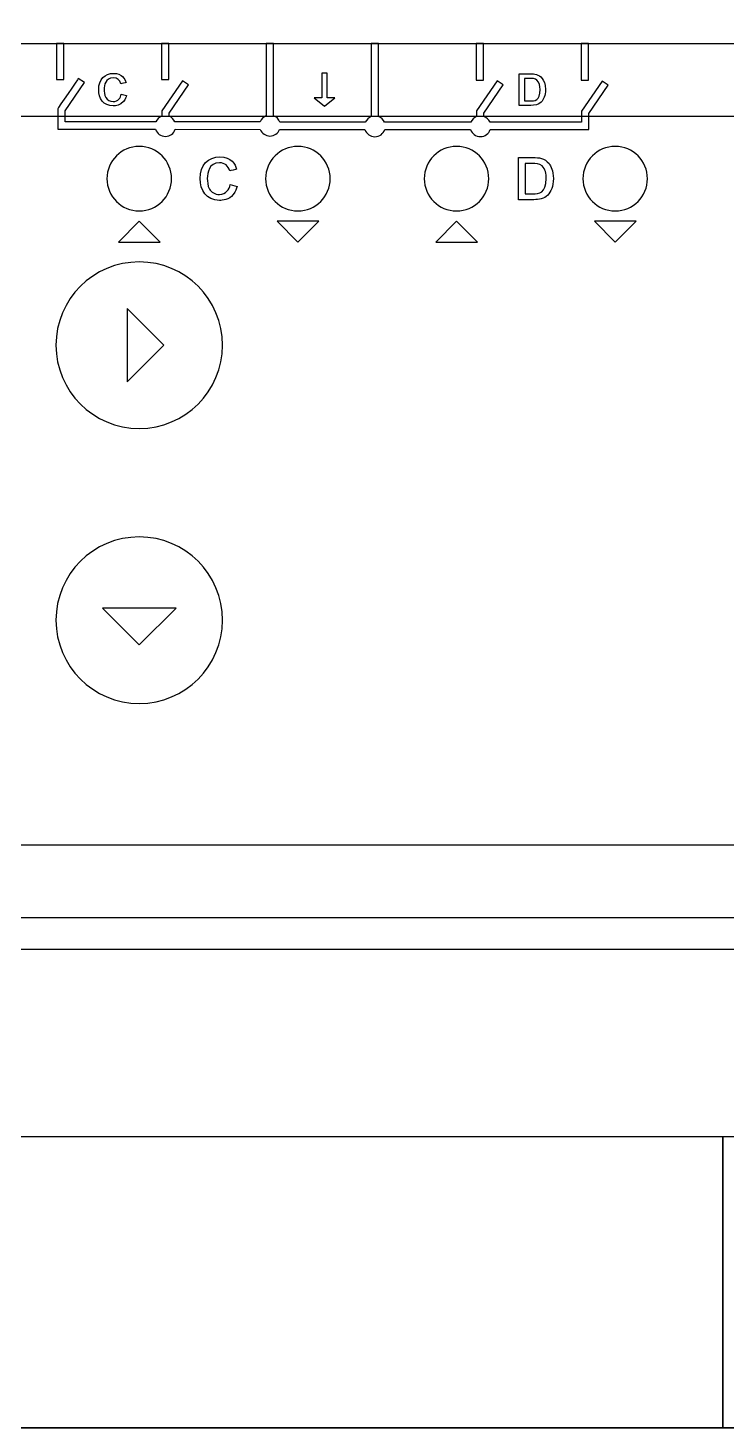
# Model space of a CAD drawing. Header units: millimetres. Extents: x 2151 to 5908, y -441 to 3322.
# Drawn here: x 3384.6 to 3418.2, y 1735.4 to 1802.7 of the extents above; entities that cross this region are included whole.
import ezdxf
from ezdxf.enums import TextEntityAlignment as Align

# ---------------------------------------------------------------- set-up
doc = ezdxf.new("R2010")
doc.units = ezdxf.units.MM
doc.layers.add('2DE_OBJ_Eti-Apparatus', color=7, linetype='Continuous', lineweight=25)
doc.layers.add('Beschriftung', color=7, linetype='Continuous')
doc.layers.add('Gehäuse', color=7, linetype='Continuous')
doc.styles.add('CP_ATTR', font='ARIAL.TTF')

# ---------------------------------------------------------------- blocks, each defined once
blk = doc.blocks.new('2de_eti_9_4352_5ex0yz5')
at = {"linetype": 'Continuous'}
for p, q in [((716, 35), (0, 35)), ((716, 0), (0, 0))]:
    blk.add_line(p, q, dxfattribs=at)
at = {"linetype": 'ByBlock', "style": 'CP_ATTR', "flags": 9}
for tag, p in [('CURRENT', (0, 5)), ('LINK', (0, 5)), ('CHARACTER', (0, 5)), ('POWER', (0, 5)), ('ORDER-NO', (0, 5)), ('PRODUCT-TYPE', (0, 5)), ('ARTICLE', (0, 5)), ('GROUP', (0, 5)), ('NUMBER', (0, 5)), ('NAME', (0, 5)), ('EL-STATUS', (0, 4.999)), ('FUNCTION', (0, 4.999)), ('ARTICLE-2', (0, 4.999)), ('ARTICLE-1', (0, 4.999)), ('VOLTAGE', (0, 4.999)), ('PRODUCER', (0, 4.999)), ('WEIGHT', (0.001, 5)), ('IP', (0.001, 5)), ('OTHER', (0.001, 5))]:
    blk.add_attdef(tag, text='', height=0.00005, dxfattribs=at).set_placement(p, align=Align.MIDDLE_LEFT)
blk = doc.blocks.new('*U108')
at = {"layer": 'Gehäuse'}
for p, q in [((0, 23), (144, 23)), ((0, 14), (144, 14))]:
    blk.add_line(p, q, dxfattribs=at)
for points in [[(0, 0), (144, 0), (144, 91), (0, 91)], [(2.5, 66.5), (141.5, 66.5), (141.5, 24.5), (2.5, 24.5)], [(0, 14), (72, 14), (72, 0), (0, 0)], [(144, 0), (72, 0), (72, 14), (144, 14)]]:
    blk.add_lwpolyline(points, close=True, dxfattribs=at)
blk = doc.blocks.new('JAL-0810M.02')
at = {"layer": 'Beschriftung'}
for points, knots in [([(39.9872, 66.5), (39.9872, 66.5), (40.34, 66.5), (40.34, 66.5), (40.34, 66.5), (40.34, 66.5), (40.34, 64.7712), (40.34, 64.7712), (40.34, 64.7712), (40.34, 64.7712), (39.9872, 64.7712), (39.9872, 64.7712), (39.9872, 64.7712), (39.9872, 64.7712), (39.9872, 66.5), (39.9872, 66.5)], [0, 0, 0, 0, 0.2, 0.2, 0.2, 0.2, 0.4, 0.4, 0.4, 0.4, 0.6, 0.6, 0.6, 0.6, 1, 1, 1, 1]), ([(50.0672, 66.5), (50.0672, 66.5), (50.4198, 66.5), (50.4198, 66.5), (50.4198, 66.5), (50.4193, 65.3487), (50.4182, 64.1241), (50.4202, 63.0301), (50.4202, 63.0301), (50.5595, 62.978), (50.6693, 62.8656), (50.7179, 62.7247), (50.7179, 62.7247), (50.7179, 62.7247), (54.8244, 62.7247), (54.8244, 62.7247), (54.8244, 62.7247), (54.878, 62.8484), (54.9802, 62.9462), (55.1069, 62.9939), (55.1069, 62.9939), (55.1069, 62.9939), (55.1069, 66.5), (55.1069, 66.5), (55.1069, 66.5), (55.1069, 66.5), (55.4597, 66.5), (55.4597, 66.5), (55.4597, 66.5), (55.4597, 66.5), (55.4597, 62.9938), (55.4597, 62.9938), (55.4597, 62.9938), (55.5864, 62.946), (55.6885, 62.8483), (55.7421, 62.7247), (55.7421, 62.7247), (55.7421, 62.7247), (59.8914, 62.7247), (59.8914, 62.7247), (59.8914, 62.7247), (59.9435, 62.8484), (60.0438, 62.9469), (60.1689, 62.9962), (60.1689, 62.9962), (60.1689, 62.9962), (60.1689, 63.2672), (60.1689, 63.2672), (60.1689, 63.2672), (60.1689, 63.2672), (61.1566, 64.7146), (61.1566, 64.7146), (61.1566, 64.7146), (61.1566, 64.7146), (61.4474, 64.5162), (61.4474, 64.5162), (61.4474, 64.5162), (61.4474, 64.5162), (60.5217, 63.1597), (60.5217, 63.1597), (60.5217, 63.1597), (60.5217, 63.1597), (60.5217, 63.0016), (60.5217, 63.0016), (60.5217, 63.0016), (60.6536, 62.9542), (60.7597, 62.8531), (60.8137, 62.7247), (60.8137, 62.7247), (60.8137, 62.7247), (65.2084, 62.7247), (65.2084, 62.7247), (65.2084, 62.7247), (65.2084, 62.7247), (65.2084, 63.2509), (65.2084, 63.2509), (65.2084, 63.2509), (65.2084, 63.2509), (66.1962, 64.6983), (66.1962, 64.6983), (66.1962, 64.6983), (66.1962, 64.6983), (66.487, 64.4999), (66.487, 64.4999), (66.487, 64.4999), (66.487, 64.4999), (65.5612, 63.1434), (65.5612, 63.1434), (65.5612, 63.1434), (65.5612, 63.1434), (65.5612, 62.3674), (65.5612, 62.3674), (65.5612, 62.3674), (65.5612, 62.3674), (65.2084, 62.3674), (65.2084, 62.3674), (65.2084, 62.3674), (65.2084, 62.3674), (65.2084, 62.3719), (65.2084, 62.3719), (65.2084, 62.3719), (65.2084, 62.3719), (60.8266, 62.3719), (60.8266, 62.3719), (60.8266, 62.3719), (60.76, 62.1738), (60.5729, 62.0311), (60.3524, 62.0311), (60.3524, 62.0311), (60.1321, 62.0311), (59.9451, 62.1738), (59.8785, 62.3719), (59.8785, 62.3719), (59.8785, 62.3719), (55.759, 62.3719), (55.759, 62.3719), (55.759, 62.3719), (55.6941, 62.171), (55.5055, 62.0258), (55.283, 62.0258), (55.283, 62.0258), (55.0609, 62.0258), (54.8724, 62.171), (54.8075, 62.3719), (54.8075, 62.3719), (54.8075, 62.3719), (50.7099, 62.3775), (50.7099, 62.3775), (50.7099, 62.3775), (50.6365, 62.1925), (50.4559, 62.0617), (50.2448, 62.0617), (50.2448, 62.0617), (50.0335, 62.0617), (49.8526, 62.1931), (49.7795, 62.3788), (49.7795, 62.3788), (49.7795, 62.3788), (45.6957, 62.3844), (45.6957, 62.3844), (45.6957, 62.3844), (45.6293, 62.1861), (45.442, 62.0433), (45.2213, 62.0433), (45.2213, 62.0433), (45.0009, 62.0433), (44.8138, 62.1861), (44.7474, 62.3844), (44.7474, 62.3844), (44.7474, 62.3844), (40.1409, 62.3844), (40.1409, 62.3844), (40.1409, 62.3844), (40.1409, 62.3844), (40.1409, 62.3849), (40.1409, 62.3849), (40.1409, 62.3849), (40.1409, 62.3849), (40.0506, 62.3849), (40.0506, 62.3849), (40.0506, 62.3849), (40.0506, 62.3849), (40.0506, 63.3721), (40.0506, 63.3721), (40.0506, 63.3721), (40.0506, 63.3721), (41.0383, 64.8259), (41.0383, 64.8259), (41.0383, 64.8259), (41.0383, 64.8259), (41.3291, 64.6289), (41.3291, 64.6289), (41.3291, 64.6289), (41.3291, 64.6289), (40.4034, 63.2664), (40.4034, 63.2664), (40.4034, 63.2664), (40.4034, 63.2664), (40.4034, 62.7372), (40.4034, 62.7372), (40.4034, 62.7372), (40.4034, 62.7372), (44.7606, 62.7372), (44.7606, 62.7372), (44.7606, 62.7372), (44.8141, 62.8643), (44.9186, 62.9646), (45.0485, 63.0125), (45.0485, 63.0125), (45.0485, 63.0125), (45.0485, 63.2683), (45.0485, 63.2683), (45.0485, 63.2683), (45.0485, 63.2683), (46.0363, 64.7157), (46.0363, 64.7157), (46.0363, 64.7157), (46.0363, 64.7157), (46.3271, 64.5173), (46.3271, 64.5173), (46.3271, 64.5173), (46.3271, 64.5173), (45.4013, 63.1608), (45.4013, 63.1608), (45.4013, 63.1608), (45.4013, 63.1608), (45.4013, 63.0098), (45.4013, 63.0098), (45.4013, 63.0098), (45.5281, 62.9609), (45.63, 62.862), (45.6825, 62.7372), (45.6825, 62.7372), (45.6825, 62.7372), (49.7766, 62.7372), (49.7766, 62.7372), (49.7766, 62.7372), (49.8272, 62.872), (49.9343, 62.9792), (50.0689, 63.0298), (50.0689, 63.0298), (50.0667, 64.1233), (50.067, 65.3488), (50.0672, 66.5)], [0, 0, 0, 0, 0.0175439, 0.0175439, 0.0175439, 0.0175439, 0.0350877, 0.0350877, 0.0350877, 0.0350877, 0.0526316, 0.0526316, 0.0526316, 0.0526316, 0.0701754, 0.0701754, 0.0701754, 0.0701754, 0.0877193, 0.0877193, 0.0877193, 0.0877193, 0.1052632, 0.1052632, 0.1052632, 0.1052632, 0.122807, 0.122807, 0.122807, 0.122807, 0.1403509, 0.1403509, 0.1403509, 0.1403509, 0.1578947, 0.1578947, 0.1578947, 0.1578947, 0.1754386, 0.1754386, 0.1754386, 0.1754386, 0.1929825, 0.1929825, 0.1929825, 0.1929825, 0.2105263, 0.2105263, 0.2105263, 0.2105263, 0.2280702, 0.2280702, 0.2280702, 0.2280702, 0.245614, 0.245614, 0.245614, 0.245614, 0.2631579, 0.2631579, 0.2631579, 0.2631579, 0.2807018, 0.2807018, 0.2807018, 0.2807018, 0.2982456, 0.2982456, 0.2982456, 0.2982456, 0.3157895, 0.3157895, 0.3157895, 0.3157895, 0.3333333, 0.3333333, 0.3333333, 0.3333333, 0.3508772, 0.3508772, 0.3508772, 0.3508772, 0.3684211, 0.3684211, 0.3684211, 0.3684211, 0.3859649, 0.3859649, 0.3859649, 0.3859649, 0.4035088, 0.4035088, 0.4035088, 0.4035088, 0.4210526, 0.4210526, 0.4210526, 0.4210526, 0.4385965, 0.4385965, 0.4385965, 0.4385965, 0.4561404, 0.4561404, 0.4561404, 0.4561404, 0.4736842, 0.4736842, 0.4736842, 0.4736842, 0.4912281, 0.4912281, 0.4912281, 0.4912281, 0.5087719, 0.5087719, 0.5087719, 0.5087719, 0.5263158, 0.5263158, 0.5263158, 0.5263158, 0.5438596, 0.5438596, 0.5438596, 0.5438597, 0.5614035, 0.5614035, 0.5614035, 0.5614035, 0.5789474, 0.5789474, 0.5789474, 0.5789474, 0.5964912, 0.5964912, 0.5964912, 0.5964912, 0.6140351, 0.6140351, 0.6140351, 0.6140351, 0.6315789, 0.6315789, 0.6315789, 0.631579, 0.6491228, 0.6491228, 0.6491228, 0.6491228, 0.6666667, 0.6666667, 0.6666667, 0.6666667, 0.6842105, 0.6842105, 0.6842105, 0.6842105, 0.7017544, 0.7017544, 0.7017544, 0.7017544, 0.7192982, 0.7192982, 0.7192982, 0.7192983, 0.7368421, 0.7368421, 0.7368421, 0.7368421, 0.754386, 0.754386, 0.754386, 0.754386, 0.7719298, 0.7719298, 0.7719298, 0.7719298, 0.7894737, 0.7894737, 0.7894737, 0.7894737, 0.8070175, 0.8070175, 0.8070175, 0.8070176, 0.8245614, 0.8245614, 0.8245614, 0.8245614, 0.8421053, 0.8421053, 0.8421053, 0.8421053, 0.8596491, 0.8596491, 0.8596491, 0.8596491, 0.877193, 0.877193, 0.877193, 0.877193, 0.8947368, 0.8947368, 0.8947368, 0.8947369, 0.9122807, 0.9122807, 0.9122807, 0.9122807, 0.9298246, 0.9298246, 0.9298246, 0.9298246, 0.9473684, 0.9473684, 0.9473684, 0.9473684, 0.9649123, 0.9649123, 0.9649123, 0.9649123, 1, 1, 1, 1]), ([(45.0272, 66.5), (45.0272, 66.5), (45.38, 66.5), (45.38, 66.5), (45.38, 66.5), (45.38, 66.5), (45.38, 64.7715), (45.38, 64.7715), (45.38, 64.7715), (45.38, 64.7715), (45.0272, 64.7715), (45.0272, 64.7715), (45.0272, 64.7715), (45.0272, 64.7715), (45.0272, 66.5), (45.0272, 66.5)], [0, 0, 0, 0, 0.2, 0.2, 0.2, 0.2, 0.4, 0.4, 0.4, 0.4, 0.6, 0.6, 0.6, 0.6, 1, 1, 1, 1]), ([(60.1472, 66.5), (60.1472, 66.5), (60.5, 66.5), (60.5, 66.5), (60.5, 66.5), (60.5, 66.5), (60.5, 64.7495), (60.5, 64.7495), (60.5, 64.7495), (60.5, 64.7495), (60.1472, 64.7495), (60.1472, 64.7495), (60.1472, 64.7495), (60.1472, 64.7495), (60.1472, 66.5), (60.1472, 66.5)], [0, 0, 0, 0, 0.2, 0.2, 0.2, 0.2, 0.4, 0.4, 0.4, 0.4, 0.6, 0.6, 0.6, 0.6, 1, 1, 1, 1]), ([(65.1867, 66.5), (65.1867, 66.5), (65.5395, 66.5), (65.5395, 66.5), (65.5395, 66.5), (65.5395, 66.5), (65.5395, 64.7492), (65.5395, 64.7492), (65.5395, 64.7492), (65.5395, 64.7492), (65.1867, 64.7492), (65.1867, 64.7492), (65.1867, 64.7492), (65.1867, 64.7492), (65.1867, 66.5), (65.1867, 66.5)], [0, 0, 0, 0, 0.2, 0.2, 0.2, 0.2, 0.4, 0.4, 0.4, 0.4, 0.6, 0.6, 0.6, 0.6, 1, 1, 1, 1]), ([(43.3334, 64.6283), (43.2826, 64.7977), (43.145, 65.0707), (42.7301, 65.0707), (42.7301, 65.0707), (42.311, 65.0707), (42.0189, 64.7807), (42.0189, 64.2896), (42.0189, 64.2896), (42.0189, 63.8705), (42.2306, 63.504), (42.7195, 63.504), (42.7195, 63.504), (42.8233, 63.504), (43.0582, 63.5273), (43.2085, 63.7118), (43.2085, 63.7118), (43.2995, 63.8219), (43.3334, 63.9446), (43.3482, 64.0018), (43.3482, 64.0018), (43.3482, 64.0018), (43.1027, 64.0737), (43.1027, 64.0737), (43.1027, 64.0737), (43.0646, 63.9023), (42.9608, 63.7181), (42.7111, 63.7181), (42.7111, 63.7181), (42.5481, 63.7181), (42.4232, 63.7986), (42.3555, 63.9129), (42.3555, 63.9129), (42.2877, 64.0314), (42.2772, 64.2071), (42.2772, 64.2939), (42.2772, 64.2939), (42.2772, 64.4992), (42.3343, 64.8569), (42.7195, 64.8569), (42.7195, 64.8569), (42.9185, 64.8569), (43.0328, 64.7469), (43.0857, 64.5691), (43.0857, 64.5691), (43.0857, 64.5691), (43.3334, 64.6283), (43.3334, 64.6283)], [0, 0, 0, 0, 0.0769231, 0.0769231, 0.0769231, 0.0769231, 0.1538462, 0.1538462, 0.1538462, 0.1538462, 0.2307692, 0.2307692, 0.2307692, 0.2307692, 0.3076923, 0.3076923, 0.3076923, 0.3076923, 0.3846154, 0.3846154, 0.3846154, 0.3846154, 0.4615385, 0.4615385, 0.4615385, 0.4615385, 0.5384615, 0.5384615, 0.5384615, 0.5384615, 0.6153846, 0.6153846, 0.6153846, 0.6153846, 0.6923077, 0.6923077, 0.6923077, 0.6923077, 0.7692308, 0.7692308, 0.7692308, 0.7692308, 0.8461538, 0.8461538, 0.8461538, 0.8461539, 1, 1, 1, 1]), ([(52.9934, 65.0816), (52.9934, 65.0816), (52.9934, 63.8976), (52.9934, 63.8976), (52.9934, 63.8976), (52.9934, 63.8976), (53.3645, 63.8976), (53.3645, 63.8976), (53.3645, 63.8976), (53.3645, 63.8976), (52.8634, 63.4918), (52.8634, 63.4918), (52.8634, 63.4918), (52.8634, 63.4918), (52.3646, 63.8976), (52.3646, 63.8976), (52.3646, 63.8976), (52.3646, 63.8976), (52.7335, 63.8976), (52.7335, 63.8976), (52.7335, 63.8976), (52.7335, 63.8976), (52.7335, 65.0816), (52.7335, 65.0816), (52.7335, 65.0816), (52.7335, 65.0816), (52.9934, 65.0816), (52.9934, 65.0816)], [0, 0, 0, 0, 0.125, 0.125, 0.125, 0.125, 0.25, 0.25, 0.25, 0.25, 0.375, 0.375, 0.375, 0.375, 0.5, 0.5, 0.5, 0.5, 0.625, 0.625, 0.625, 0.625, 0.75, 0.75, 0.75, 0.75, 1, 1, 1, 1]), ([(62.2128, 63.5298), (62.2128, 63.5298), (62.7737, 63.5298), (62.7737, 63.5298), (62.7737, 63.5298), (62.9451, 63.5298), (63.142, 63.5615), (63.269, 63.6906), (63.269, 63.6906), (63.3897, 63.8134), (63.4743, 64.0039), (63.4743, 64.2875), (63.4743, 64.2875), (63.4743, 64.5839), (63.3897, 64.732), (63.3177, 64.8273), (63.3177, 64.8273), (63.1547, 65.0411), (62.9388, 65.0453), (62.7525, 65.0453), (62.7525, 65.0453), (62.7525, 65.0453), (62.2128, 65.0453), (62.2128, 65.0453), (62.2128, 65.0453), (62.2128, 65.0453), (62.2128, 63.5298), (62.2128, 63.5298)], [0, 0, 0, 0, 0.125, 0.125, 0.125, 0.125, 0.25, 0.25, 0.25, 0.25, 0.375, 0.375, 0.375, 0.375, 0.5, 0.5, 0.5, 0.5, 0.625, 0.625, 0.625, 0.625, 0.75, 0.75, 0.75, 0.75, 1, 1, 1, 1]), ([(62.4625, 64.8315), (62.4625, 64.8315), (62.6954, 64.8315), (62.6954, 64.8315), (62.6954, 64.8315), (62.8499, 64.8315), (62.9705, 64.8315), (63.0679, 64.7469), (63.0679, 64.7469), (63.1928, 64.6368), (63.2161, 64.4526), (63.2161, 64.2981), (63.2161, 64.2981), (63.2161, 63.7499), (62.9473, 63.7435), (62.7419, 63.7435), (62.7419, 63.7435), (62.7419, 63.7435), (62.4625, 63.7435), (62.4625, 63.7435), (62.4625, 63.7435), (62.4625, 63.7435), (62.4625, 64.8315), (62.4625, 64.8315)], [0, 0, 0, 0, 0.1428571, 0.1428571, 0.1428571, 0.1428572, 0.2857143, 0.2857143, 0.2857143, 0.2857143, 0.4285714, 0.4285714, 0.4285714, 0.4285714, 0.5714286, 0.5714286, 0.5714286, 0.5714286, 0.7142857, 0.7142857, 0.7142857, 0.7142857, 1, 1, 1, 1]), ([(43.9655, 61.5607), (44.8213, 61.5607), (45.5155, 60.8666), (45.5155, 60.0107), (45.5155, 60.0107), (45.5155, 59.1548), (44.8213, 58.4607), (43.9655, 58.4607), (43.9655, 58.4607), (43.1097, 58.4607), (42.4155, 59.1548), (42.4155, 60.0107), (42.4155, 60.0107), (42.4155, 60.8666), (43.1097, 61.5607), (43.9655, 61.5607)], [0, 0, 0, 0, 0.2, 0.2, 0.2, 0.2, 0.4, 0.4, 0.4, 0.4, 0.6, 0.6, 0.6, 0.6, 1, 1, 1, 1]), ([(51.5855, 61.5607), (52.4413, 61.5607), (53.1355, 60.8666), (53.1355, 60.0107), (53.1355, 60.0107), (53.1355, 59.1548), (52.4413, 58.4607), (51.5855, 58.4607), (51.5855, 58.4607), (50.7297, 58.4607), (50.0355, 59.1548), (50.0355, 60.0107), (50.0355, 60.0107), (50.0355, 60.8666), (50.7297, 61.5607), (51.5855, 61.5607)], [0, 0, 0, 0, 0.2, 0.2, 0.2, 0.2, 0.4, 0.4, 0.4, 0.4, 0.6, 0.6, 0.6, 0.6, 1, 1, 1, 1]), ([(59.2057, 61.5607), (60.0615, 61.5607), (60.7557, 60.8666), (60.7557, 60.0107), (60.7557, 60.0107), (60.7557, 59.1548), (60.0615, 58.4607), (59.2057, 58.4607), (59.2057, 58.4607), (58.3499, 58.4607), (57.6557, 59.1548), (57.6557, 60.0107), (57.6557, 60.0107), (57.6557, 60.8666), (58.3499, 61.5607), (59.2057, 61.5607)], [0, 0, 0, 0, 0.2, 0.2, 0.2, 0.2, 0.4, 0.4, 0.4, 0.4, 0.6, 0.6, 0.6, 0.6, 1, 1, 1, 1]), ([(66.8255, 61.5607), (67.6813, 61.5607), (68.3755, 60.8666), (68.3755, 60.0107), (68.3755, 60.0107), (68.3755, 59.1548), (67.6813, 58.4607), (66.8255, 58.4607), (66.8255, 58.4607), (65.9697, 58.4607), (65.2755, 59.1548), (65.2755, 60.0107), (65.2755, 60.0107), (65.2755, 60.8666), (65.9697, 61.5607), (66.8255, 61.5607)], [0, 0, 0, 0, 0.2, 0.2, 0.2, 0.2, 0.4, 0.4, 0.4, 0.4, 0.6, 0.6, 0.6, 0.6, 1, 1, 1, 1]), ([(48.6419, 60.468), (48.5741, 60.6938), (48.3907, 61.0578), (47.8375, 61.0578), (47.8375, 61.0578), (47.2788, 61.0578), (46.8893, 60.6712), (46.8893, 60.0164), (46.8893, 60.0164), (46.8893, 59.4576), (47.1715, 58.9689), (47.8234, 58.9689), (47.8234, 58.9689), (47.9617, 58.9689), (48.275, 59), (48.4754, 59.246), (48.4754, 59.246), (48.5967, 59.3927), (48.6419, 59.5564), (48.6616, 59.6326), (48.6616, 59.6326), (48.6616, 59.6326), (48.3343, 59.7286), (48.3343, 59.7286), (48.3343, 59.7286), (48.2835, 59.5), (48.1452, 59.2544), (47.8121, 59.2544), (47.8121, 59.2544), (47.5948, 59.2544), (47.4283, 59.3617), (47.338, 59.5141), (47.338, 59.5141), (47.2477, 59.6721), (47.2336, 59.9064), (47.2336, 60.0221), (47.2336, 60.0221), (47.2336, 60.2958), (47.3098, 60.7728), (47.8234, 60.7728), (47.8234, 60.7728), (48.0887, 60.7728), (48.2411, 60.626), (48.3117, 60.389), (48.3117, 60.389), (48.3117, 60.389), (48.6419, 60.468), (48.6419, 60.468)], [0, 0, 0, 0, 0.0769231, 0.0769231, 0.0769231, 0.0769231, 0.1538462, 0.1538462, 0.1538462, 0.1538462, 0.2307692, 0.2307692, 0.2307692, 0.2307692, 0.3076923, 0.3076923, 0.3076923, 0.3076923, 0.3846154, 0.3846154, 0.3846154, 0.3846154, 0.4615385, 0.4615385, 0.4615385, 0.4615385, 0.5384615, 0.5384615, 0.5384615, 0.5384615, 0.6153846, 0.6153846, 0.6153846, 0.6153846, 0.6923077, 0.6923077, 0.6923077, 0.6923077, 0.7692308, 0.7692308, 0.7692308, 0.7692308, 0.8461538, 0.8461538, 0.8461538, 0.8461539, 1, 1, 1, 1]), ([(62.1745, 59.0033), (62.1745, 59.0033), (62.9224, 59.0033), (62.9224, 59.0033), (62.9224, 59.0033), (63.151, 59.0033), (63.4134, 59.0456), (63.5828, 59.2178), (63.5828, 59.2178), (63.7436, 59.3814), (63.8565, 59.6354), (63.8565, 60.0136), (63.8565, 60.0136), (63.8565, 60.4087), (63.7436, 60.6063), (63.6477, 60.7333), (63.6477, 60.7333), (63.4304, 61.0183), (63.1425, 61.024), (62.8941, 61.024), (62.8941, 61.024), (62.8941, 61.024), (62.1745, 61.024), (62.1745, 61.024), (62.1745, 61.024), (62.1745, 61.024), (62.1745, 59.0033), (62.1745, 59.0033)], [0, 0, 0, 0, 0.125, 0.125, 0.125, 0.125, 0.25, 0.25, 0.25, 0.25, 0.375, 0.375, 0.375, 0.375, 0.5, 0.5, 0.5, 0.5, 0.625, 0.625, 0.625, 0.625, 0.75, 0.75, 0.75, 0.75, 1, 1, 1, 1]), ([(62.5075, 60.7389), (62.5075, 60.7389), (62.8179, 60.7389), (62.8179, 60.7389), (62.8179, 60.7389), (63.024, 60.7389), (63.1848, 60.7389), (63.3147, 60.626), (63.3147, 60.626), (63.4812, 60.4793), (63.5122, 60.2337), (63.5122, 60.0277), (63.5122, 60.0277), (63.5122, 59.2968), (63.1538, 59.2883), (62.88, 59.2883), (62.88, 59.2883), (62.88, 59.2883), (62.5075, 59.2883), (62.5075, 59.2883), (62.5075, 59.2883), (62.5075, 59.2883), (62.5075, 60.7389), (62.5075, 60.7389)], [0, 0, 0, 0, 0.1428571, 0.1428571, 0.1428571, 0.1428572, 0.2857143, 0.2857143, 0.2857143, 0.2857143, 0.4285714, 0.4285714, 0.4285714, 0.4285714, 0.5714286, 0.5714286, 0.5714286, 0.5714286, 0.7142857, 0.7142857, 0.7142857, 0.7142857, 1, 1, 1, 1]), ([(44.9666, 56.9648), (44.9666, 56.9648), (42.9638, 56.9648), (42.9638, 56.9648), (42.9638, 56.9648), (42.9638, 56.9648), (43.9652, 57.9662), (43.9652, 57.9662), (43.9652, 57.9662), (43.9652, 57.9662), (44.9666, 56.9648), (44.9666, 56.9648)], [0, 0, 0, 0, 0.25, 0.25, 0.25, 0.25, 0.5, 0.5, 0.5, 0.5, 1, 1, 1, 1]), ([(50.5837, 57.9661), (50.5837, 57.9661), (52.5866, 57.9662), (52.5866, 57.9662), (52.5866, 57.9662), (52.5866, 57.9662), (51.5852, 56.9648), (51.5852, 56.9648), (51.5852, 56.9648), (51.5852, 56.9648), (50.5837, 57.9661), (50.5837, 57.9661)], [0, 0, 0, 0, 0.25, 0.25, 0.25, 0.25, 0.5, 0.5, 0.5, 0.5, 1, 1, 1, 1]), ([(60.2066, 56.9648), (60.2066, 56.9648), (58.2038, 56.9648), (58.2038, 56.9648), (58.2038, 56.9648), (58.2038, 56.9648), (59.2052, 57.9662), (59.2052, 57.9662), (59.2052, 57.9662), (59.2052, 57.9662), (60.2066, 56.9648), (60.2066, 56.9648)], [0, 0, 0, 0, 0.25, 0.25, 0.25, 0.25, 0.5, 0.5, 0.5, 0.5, 1, 1, 1, 1]), ([(65.8237, 57.9661), (65.8237, 57.9661), (67.8266, 57.9662), (67.8266, 57.9662), (67.8266, 57.9662), (67.8266, 57.9662), (66.8252, 56.9648), (66.8252, 56.9648), (66.8252, 56.9648), (66.8252, 56.9648), (65.8237, 57.9661), (65.8237, 57.9661)], [0, 0, 0, 0, 0.25, 0.25, 0.25, 0.25, 0.5, 0.5, 0.5, 0.5, 1, 1, 1, 1]), ([(43.9649, 56.0133), (46.1738, 56.0133), (47.965, 54.222), (47.965, 52.0134), (47.965, 52.0134), (47.965, 49.8046), (46.1738, 48.0133), (43.9649, 48.0133), (43.9649, 48.0133), (41.7562, 48.0133), (39.965, 49.8046), (39.965, 52.0134), (39.965, 52.0134), (39.965, 54.222), (41.7562, 56.0133), (43.9649, 56.0133)], [0, 0, 0, 0, 0.2, 0.2, 0.2, 0.2, 0.4, 0.4, 0.4, 0.4, 0.6, 0.6, 0.6, 0.6, 1, 1, 1, 1]), ([(43.3811, 50.2456), (43.3811, 50.2456), (43.3811, 53.7811), (43.3811, 53.7811), (43.3811, 53.7811), (43.3811, 53.7811), (45.1489, 52.0133), (45.1489, 52.0133), (45.1489, 52.0133), (45.1489, 52.0133), (43.3811, 50.2456), (43.3811, 50.2456)], [0, 0, 0, 0, 0.25, 0.25, 0.25, 0.25, 0.5, 0.5, 0.5, 0.5, 1, 1, 1, 1]), ([(47.965, 38.8037), (47.965, 36.5948), (46.1737, 34.8036), (43.9651, 34.8036), (43.9651, 34.8036), (41.7563, 34.8036), (39.965, 36.5948), (39.965, 38.8037), (39.965, 38.8037), (39.965, 41.0124), (41.7563, 42.8036), (43.9651, 42.8036), (43.9651, 42.8036), (46.1737, 42.8036), (47.965, 41.0124), (47.965, 38.8037)], [0, 0, 0, 0, 0.2, 0.2, 0.2, 0.2, 0.4, 0.4, 0.4, 0.4, 0.6, 0.6, 0.6, 0.6, 1, 1, 1, 1]), ([(42.1973, 39.3875), (42.1973, 39.3875), (45.7328, 39.3875), (45.7328, 39.3875), (45.7328, 39.3875), (45.7328, 39.3875), (43.965, 37.6197), (43.965, 37.6197), (43.965, 37.6197), (43.965, 37.6197), (42.1973, 39.3875), (42.1973, 39.3875)], [0, 0, 0, 0, 0.25, 0.25, 0.25, 0.25, 0.5, 0.5, 0.5, 0.5, 1, 1, 1, 1])]:
    blk.add_open_spline(points, degree=3, knots=knots, dxfattribs=at)
at = {"layer": 'Gehäuse'}
blk.add_blockref('*U108', (0, 0), dxfattribs=at)
blk = doc.blocks.new('MDT_CAD_JAL-0810M02')
blk.add_blockref('JAL-0810M.02', (10, 10))

msp = doc.modelspace()

# ---------------------------------------------------------------- block references
msp.add_blockref('MDT_CAD_JAL-0810M02', (3336.016, 1725.431))
at = {"layer": '2DE_OBJ_Eti-Apparatus'}
msp.add_blockref('2de_eti_9_4352_5ex0yz5', (3168.016, 1763.431), dxfattribs=at)

doc.saveas('drawing.dxf')
